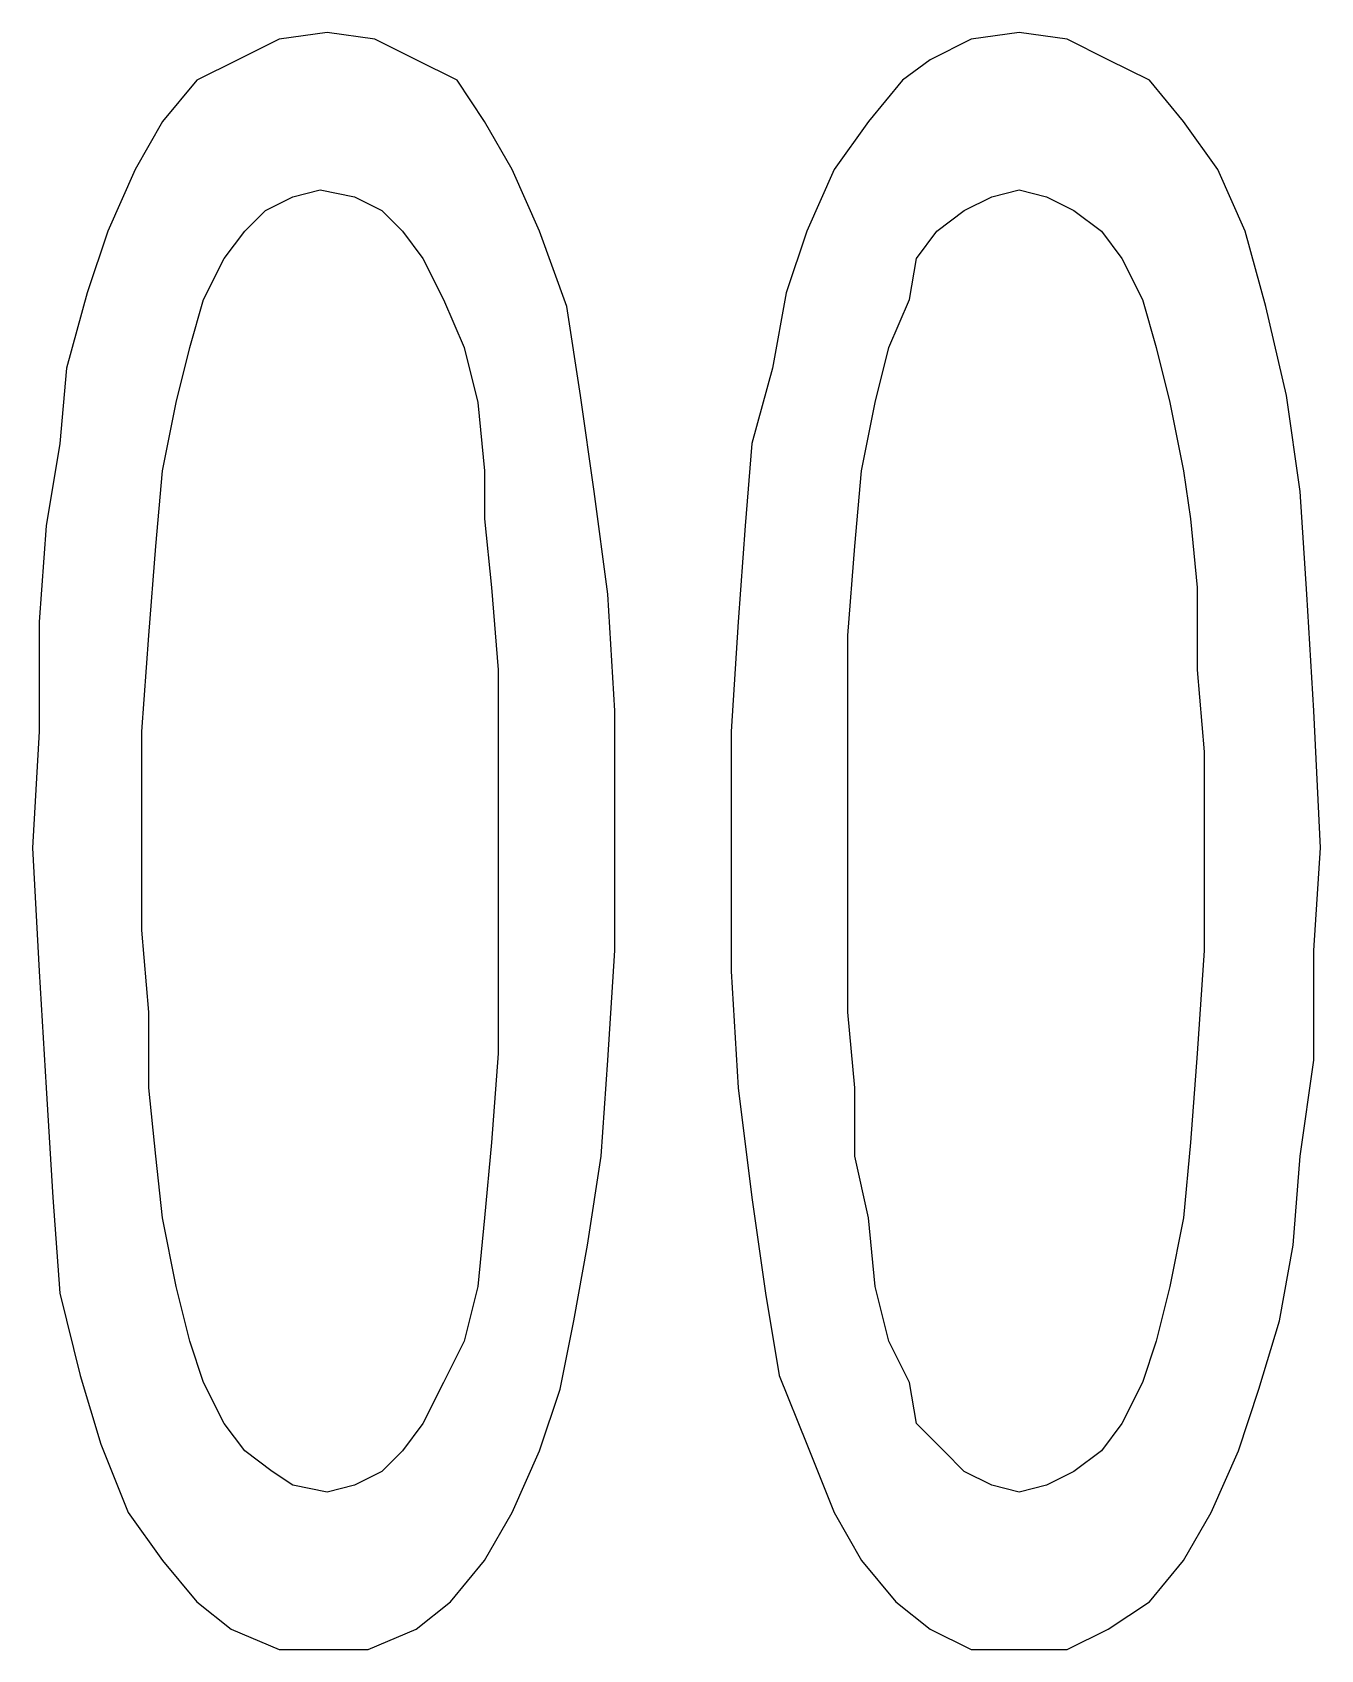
# Model space of a CAD drawing. Header units: centimetres. Extents: x -21.3 to 5.3, y 0.3 to 10.2.
# Drawn here: x -3.426 to -2.948, y 3.786 to 4.386 of the extents above; entities that cross this region are included whole.
import ezdxf

# ---------------------------------------------------------------- set-up
doc = ezdxf.new("R2010")
doc.units = ezdxf.units.CM
doc.header["$MEASUREMENT"] = 0
doc.layers.add('Layer 1', color=7, linetype='Continuous')

msp = doc.modelspace()

# ---------------------------------------------------------------- linework, layer by layer
at = {"layer": 'Layer 1', "color": 1}
for points, knots in [([(-3.3167, 4.38577), (-3.3167, 4.38577), (-3.29892, 4.38323), (-3.29892, 4.38323), (-3.29892, 4.38323), (-3.29892, 4.38323), (-3.28368, 4.37561), (-3.28368, 4.37561), (-3.28368, 4.37561), (-3.28368, 4.37561), (-3.26844, 4.36799), (-3.26844, 4.36799), (-3.26844, 4.36799), (-3.26844, 4.36799), (-3.25828, 4.35275), (-3.25828, 4.35275), (-3.25828, 4.35275), (-3.25828, 4.35275), (-3.24812, 4.33497), (-3.24812, 4.33497), (-3.24812, 4.33497), (-3.24812, 4.33497), (-3.23796, 4.31211), (-3.23796, 4.31211), (-3.23796, 4.31211), (-3.23796, 4.31211), (-3.2278, 4.28417), (-3.2278, 4.28417), (-3.2278, 4.28417), (-3.2278, 4.28417), (-3.22272, 4.25115), (-3.22272, 4.25115), (-3.22272, 4.25115), (-3.22272, 4.25115), (-3.21764, 4.21559), (-3.21764, 4.21559), (-3.21764, 4.21559), (-3.21764, 4.21559), (-3.21256, 4.17749), (-3.21256, 4.17749), (-3.21256, 4.17749), (-3.21256, 4.17749), (-3.21002, 4.13431), (-3.21002, 4.13431), (-3.21002, 4.13431), (-3.21002, 4.13431), (-3.21002, 4.08351), (-3.21002, 4.08351), (-3.21002, 4.08351), (-3.21002, 4.08351), (-3.21002, 4.08351), (-3.21002, 4.08351), (-3.21002, 4.08351), (-3.21002, 4.08351), (-3.21002, 4.04541), (-3.21002, 4.04541), (-3.21002, 4.04541), (-3.21002, 4.04541), (-3.21256, 4.00477), (-3.21256, 4.00477), (-3.21256, 4.00477), (-3.21256, 4.00477), (-3.2151, 3.96921), (-3.2151, 3.96921), (-3.2151, 3.96921), (-3.2151, 3.96921), (-3.22018, 3.93619), (-3.22018, 3.93619), (-3.22018, 3.93619), (-3.22018, 3.93619), (-3.22526, 3.90825), (-3.22526, 3.90825), (-3.22526, 3.90825), (-3.22526, 3.90825), (-3.23034, 3.88285), (-3.23034, 3.88285), (-3.23034, 3.88285), (-3.23034, 3.88285), (-3.23796, 3.85999), (-3.23796, 3.85999), (-3.23796, 3.85999), (-3.23796, 3.85999), (-3.23796, 3.85999), (-3.23796, 3.85999), (-3.23796, 3.85999), (-3.23796, 3.85999), (-3.23796, 3.85999), (-3.23796, 3.85999), (-3.23796, 3.85999), (-3.23796, 3.85999), (-3.24812, 3.83713), (-3.24812, 3.83713), (-3.24812, 3.83713), (-3.24812, 3.83713), (-3.25828, 3.81935), (-3.25828, 3.81935), (-3.25828, 3.81935), (-3.25828, 3.81935), (-3.27098, 3.80411), (-3.27098, 3.80411), (-3.27098, 3.80411), (-3.27098, 3.80411), (-3.28368, 3.79395), (-3.28368, 3.79395), (-3.28368, 3.79395), (-3.28368, 3.79395), (-3.30146, 3.78633), (-3.30146, 3.78633), (-3.30146, 3.78633), (-3.30146, 3.78633), (-3.3167, 3.78633), (-3.3167, 3.78633), (-3.3167, 3.78633), (-3.3167, 3.78633), (-3.3167, 3.78633), (-3.3167, 3.78633), (-3.3167, 3.78633), (-3.3167, 3.78633), (-3.3167, 3.78633), (-3.3167, 3.78633), (-3.3167, 3.78633), (-3.3167, 3.78633), (-3.33448, 3.78633), (-3.33448, 3.78633), (-3.33448, 3.78633), (-3.33448, 3.78633), (-3.35226, 3.79395), (-3.35226, 3.79395), (-3.35226, 3.79395), (-3.35226, 3.79395), (-3.36496, 3.80411), (-3.36496, 3.80411), (-3.36496, 3.80411), (-3.36496, 3.80411), (-3.37766, 3.81935), (-3.37766, 3.81935), (-3.37766, 3.81935), (-3.37766, 3.81935), (-3.39036, 3.83713), (-3.39036, 3.83713), (-3.39036, 3.83713), (-3.39036, 3.83713), (-3.40052, 3.86253), (-3.40052, 3.86253), (-3.40052, 3.86253), (-3.40052, 3.86253), (-3.40814, 3.88793), (-3.40814, 3.88793), (-3.40814, 3.88793), (-3.40814, 3.88793), (-3.41576, 3.91841), (-3.41576, 3.91841), (-3.41576, 3.91841), (-3.41576, 3.91841), (-3.4183, 3.95397), (-3.4183, 3.95397), (-3.4183, 3.95397), (-3.4183, 3.95397), (-3.42084, 3.99461), (-3.42084, 3.99461), (-3.42084, 3.99461), (-3.42084, 3.99461), (-3.42338, 4.03779), (-3.42338, 4.03779), (-3.42338, 4.03779), (-3.42338, 4.03779), (-3.42592, 4.08351), (-3.42592, 4.08351), (-3.42592, 4.08351), (-3.42592, 4.08351), (-3.42592, 4.08351), (-3.42592, 4.08351), (-3.42592, 4.08351), (-3.42592, 4.08351), (-3.42338, 4.12669), (-3.42338, 4.12669), (-3.42338, 4.12669), (-3.42338, 4.12669), (-3.42338, 4.16733), (-3.42338, 4.16733), (-3.42338, 4.16733), (-3.42338, 4.16733), (-3.42084, 4.20289), (-3.42084, 4.20289), (-3.42084, 4.20289), (-3.42084, 4.20289), (-3.41576, 4.23337), (-3.41576, 4.23337), (-3.41576, 4.23337), (-3.41576, 4.23337), (-3.41322, 4.26131), (-3.41322, 4.26131), (-3.41322, 4.26131), (-3.41322, 4.26131), (-3.4056, 4.28925), (-3.4056, 4.28925), (-3.4056, 4.28925), (-3.4056, 4.28925), (-3.39798, 4.31211), (-3.39798, 4.31211), (-3.39798, 4.31211), (-3.39798, 4.31211), (-3.39798, 4.31211), (-3.39798, 4.31211), (-3.39798, 4.31211), (-3.39798, 4.31211), (-3.39798, 4.31211), (-3.39798, 4.31211), (-3.39798, 4.31211), (-3.39798, 4.31211), (-3.38782, 4.33497), (-3.38782, 4.33497), (-3.38782, 4.33497), (-3.38782, 4.33497), (-3.37766, 4.35275), (-3.37766, 4.35275), (-3.37766, 4.35275), (-3.37766, 4.35275), (-3.36496, 4.36799), (-3.36496, 4.36799), (-3.36496, 4.36799), (-3.36496, 4.36799), (-3.34972, 4.37561), (-3.34972, 4.37561), (-3.34972, 4.37561), (-3.34972, 4.37561), (-3.33448, 4.38323), (-3.33448, 4.38323), (-3.33448, 4.38323), (-3.33448, 4.38323), (-3.3167, 4.38577), (-3.3167, 4.38577), (-3.3167, 4.38577), (-3.3167, 4.38577), (-3.3167, 4.38577), (-3.3167, 4.38577)], [0, 0, 0, 0, 0.016949, 0.016949, 0.016949, 0.016949, 0.033898, 0.033898, 0.033898, 0.033898, 0.050847, 0.050847, 0.050847, 0.050847, 0.067797, 0.067797, 0.067797, 0.067797, 0.084746, 0.084746, 0.084746, 0.084746, 0.101695, 0.101695, 0.101695, 0.101695, 0.118644, 0.118644, 0.118644, 0.118644, 0.135593, 0.135593, 0.135593, 0.135593, 0.152542, 0.152542, 0.152542, 0.152542, 0.169492, 0.169492, 0.169492, 0.169492, 0.186441, 0.186441, 0.186441, 0.186441, 0.20339, 0.20339, 0.20339, 0.20339, 0.220339, 0.220339, 0.220339, 0.220339, 0.237288, 0.237288, 0.237288, 0.237288, 0.254237, 0.254237, 0.254237, 0.254237, 0.271186, 0.271186, 0.271186, 0.271186, 0.288136, 0.288136, 0.288136, 0.288136, 0.305085, 0.305085, 0.305085, 0.305085, 0.322034, 0.322034, 0.322034, 0.322034, 0.338983, 0.338983, 0.338983, 0.338983, 0.355932, 0.355932, 0.355932, 0.355932, 0.372881, 0.372881, 0.372881, 0.372881, 0.389831, 0.389831, 0.389831, 0.389831, 0.40678, 0.40678, 0.40678, 0.40678, 0.423729, 0.423729, 0.423729, 0.423729, 0.440678, 0.440678, 0.440678, 0.440678, 0.457627, 0.457627, 0.457627, 0.457627, 0.474576, 0.474576, 0.474576, 0.474576, 0.491525, 0.491525, 0.491525, 0.491525, 0.508475, 0.508475, 0.508475, 0.508475, 0.525424, 0.525424, 0.525424, 0.525424, 0.542373, 0.542373, 0.542373, 0.542373, 0.559322, 0.559322, 0.559322, 0.559322, 0.576271, 0.576271, 0.576271, 0.576271, 0.59322, 0.59322, 0.59322, 0.59322, 0.610169, 0.610169, 0.610169, 0.610169, 0.627119, 0.627119, 0.627119, 0.627119, 0.644068, 0.644068, 0.644068, 0.644068, 0.661017, 0.661017, 0.661017, 0.661017, 0.677966, 0.677966, 0.677966, 0.677966, 0.694915, 0.694915, 0.694915, 0.694915, 0.711864, 0.711864, 0.711864, 0.711864, 0.728814, 0.728814, 0.728814, 0.728814, 0.745763, 0.745763, 0.745763, 0.745763, 0.762712, 0.762712, 0.762712, 0.762712, 0.779661, 0.779661, 0.779661, 0.779661, 0.79661, 0.79661, 0.79661, 0.79661, 0.813559, 0.813559, 0.813559, 0.813559, 0.830508, 0.830508, 0.830508, 0.830508, 0.847458, 0.847458, 0.847458, 0.847458, 0.864407, 0.864407, 0.864407, 0.864407, 0.881356, 0.881356, 0.881356, 0.881356, 0.898305, 0.898305, 0.898305, 0.898305, 0.915254, 0.915254, 0.915254, 0.915254, 0.932203, 0.932203, 0.932203, 0.932203, 0.949153, 0.949153, 0.949153, 0.949153, 0.966102, 0.966102, 0.966102, 0.966102, 0.983051, 0.983051, 0.983051, 0.983051, 1, 1, 1, 1]), ([(-3.06016, 4.38577), (-3.06016, 4.38577), (-3.04238, 4.38323), (-3.04238, 4.38323), (-3.04238, 4.38323), (-3.04238, 4.38323), (-3.02714, 4.37561), (-3.02714, 4.37561), (-3.02714, 4.37561), (-3.02714, 4.37561), (-3.0119, 4.36799), (-3.0119, 4.36799), (-3.0119, 4.36799), (-3.0119, 4.36799), (-2.9992, 4.35275), (-2.9992, 4.35275), (-2.9992, 4.35275), (-2.9992, 4.35275), (-2.9865, 4.33497), (-2.9865, 4.33497), (-2.9865, 4.33497), (-2.9865, 4.33497), (-2.97634, 4.31211), (-2.97634, 4.31211), (-2.97634, 4.31211), (-2.97634, 4.31211), (-2.96872, 4.28417), (-2.96872, 4.28417), (-2.96872, 4.28417), (-2.96872, 4.28417), (-2.9611, 4.25115), (-2.9611, 4.25115), (-2.9611, 4.25115), (-2.9611, 4.25115), (-2.95602, 4.21559), (-2.95602, 4.21559), (-2.95602, 4.21559), (-2.95602, 4.21559), (-2.95348, 4.17749), (-2.95348, 4.17749), (-2.95348, 4.17749), (-2.95348, 4.17749), (-2.95094, 4.13431), (-2.95094, 4.13431), (-2.95094, 4.13431), (-2.95094, 4.13431), (-2.9484, 4.08351), (-2.9484, 4.08351), (-2.9484, 4.08351), (-2.9484, 4.08351), (-2.9484, 4.08351), (-2.9484, 4.08351), (-2.9484, 4.08351), (-2.9484, 4.08351), (-2.95094, 4.04541), (-2.95094, 4.04541), (-2.95094, 4.04541), (-2.95094, 4.04541), (-2.95094, 4.00477), (-2.95094, 4.00477), (-2.95094, 4.00477), (-2.95094, 4.00477), (-2.95602, 3.96921), (-2.95602, 3.96921), (-2.95602, 3.96921), (-2.95602, 3.96921), (-2.95856, 3.93619), (-2.95856, 3.93619), (-2.95856, 3.93619), (-2.95856, 3.93619), (-2.96364, 3.90825), (-2.96364, 3.90825), (-2.96364, 3.90825), (-2.96364, 3.90825), (-2.97126, 3.88285), (-2.97126, 3.88285), (-2.97126, 3.88285), (-2.97126, 3.88285), (-2.97888, 3.85999), (-2.97888, 3.85999), (-2.97888, 3.85999), (-2.97888, 3.85999), (-2.97888, 3.85999), (-2.97888, 3.85999), (-2.97888, 3.85999), (-2.97888, 3.85999), (-2.97888, 3.85999), (-2.97888, 3.85999), (-2.97888, 3.85999), (-2.97888, 3.85999), (-2.98904, 3.83713), (-2.98904, 3.83713), (-2.98904, 3.83713), (-2.98904, 3.83713), (-2.9992, 3.81935), (-2.9992, 3.81935), (-2.9992, 3.81935), (-2.9992, 3.81935), (-3.0119, 3.80411), (-3.0119, 3.80411), (-3.0119, 3.80411), (-3.0119, 3.80411), (-3.02714, 3.79395), (-3.02714, 3.79395), (-3.02714, 3.79395), (-3.02714, 3.79395), (-3.04238, 3.78633), (-3.04238, 3.78633), (-3.04238, 3.78633), (-3.04238, 3.78633), (-3.06016, 3.78633), (-3.06016, 3.78633), (-3.06016, 3.78633), (-3.06016, 3.78633), (-3.06016, 3.78633), (-3.06016, 3.78633), (-3.06016, 3.78633), (-3.06016, 3.78633), (-3.06016, 3.78633), (-3.06016, 3.78633), (-3.06016, 3.78633), (-3.06016, 3.78633), (-3.07794, 3.78633), (-3.07794, 3.78633), (-3.07794, 3.78633), (-3.07794, 3.78633), (-3.09318, 3.79395), (-3.09318, 3.79395), (-3.09318, 3.79395), (-3.09318, 3.79395), (-3.10588, 3.80411), (-3.10588, 3.80411), (-3.10588, 3.80411), (-3.10588, 3.80411), (-3.11858, 3.81935), (-3.11858, 3.81935), (-3.11858, 3.81935), (-3.11858, 3.81935), (-3.12874, 3.83713), (-3.12874, 3.83713), (-3.12874, 3.83713), (-3.12874, 3.83713), (-3.1389, 3.86253), (-3.1389, 3.86253), (-3.1389, 3.86253), (-3.1389, 3.86253), (-3.14906, 3.88793), (-3.14906, 3.88793), (-3.14906, 3.88793), (-3.14906, 3.88793), (-3.15414, 3.91841), (-3.15414, 3.91841), (-3.15414, 3.91841), (-3.15414, 3.91841), (-3.15922, 3.95397), (-3.15922, 3.95397), (-3.15922, 3.95397), (-3.15922, 3.95397), (-3.1643, 3.99461), (-3.1643, 3.99461), (-3.1643, 3.99461), (-3.1643, 3.99461), (-3.16684, 4.03779), (-3.16684, 4.03779), (-3.16684, 4.03779), (-3.16684, 4.03779), (-3.16684, 4.08351), (-3.16684, 4.08351), (-3.16684, 4.08351), (-3.16684, 4.08351), (-3.16684, 4.08351), (-3.16684, 4.08351), (-3.16684, 4.08351), (-3.16684, 4.08351), (-3.16684, 4.12669), (-3.16684, 4.12669), (-3.16684, 4.12669), (-3.16684, 4.12669), (-3.1643, 4.16733), (-3.1643, 4.16733), (-3.1643, 4.16733), (-3.1643, 4.16733), (-3.16176, 4.20289), (-3.16176, 4.20289), (-3.16176, 4.20289), (-3.16176, 4.20289), (-3.15922, 4.23337), (-3.15922, 4.23337), (-3.15922, 4.23337), (-3.15922, 4.23337), (-3.1516, 4.26131), (-3.1516, 4.26131), (-3.1516, 4.26131), (-3.1516, 4.26131), (-3.14652, 4.28925), (-3.14652, 4.28925), (-3.14652, 4.28925), (-3.14652, 4.28925), (-3.1389, 4.31211), (-3.1389, 4.31211), (-3.1389, 4.31211), (-3.1389, 4.31211), (-3.1389, 4.31211), (-3.1389, 4.31211), (-3.1389, 4.31211), (-3.1389, 4.31211), (-3.1389, 4.31211), (-3.1389, 4.31211), (-3.1389, 4.31211), (-3.1389, 4.31211), (-3.12874, 4.33497), (-3.12874, 4.33497), (-3.12874, 4.33497), (-3.12874, 4.33497), (-3.11604, 4.35275), (-3.11604, 4.35275), (-3.11604, 4.35275), (-3.11604, 4.35275), (-3.10334, 4.36799), (-3.10334, 4.36799), (-3.10334, 4.36799), (-3.10334, 4.36799), (-3.09318, 4.37561), (-3.09318, 4.37561), (-3.09318, 4.37561), (-3.09318, 4.37561), (-3.07794, 4.38323), (-3.07794, 4.38323), (-3.07794, 4.38323), (-3.07794, 4.38323), (-3.06016, 4.38577), (-3.06016, 4.38577), (-3.06016, 4.38577), (-3.06016, 4.38577), (-3.06016, 4.38577), (-3.06016, 4.38577)], [0, 0, 0, 0, 0.016949, 0.016949, 0.016949, 0.016949, 0.033898, 0.033898, 0.033898, 0.033898, 0.050847, 0.050847, 0.050847, 0.050847, 0.067797, 0.067797, 0.067797, 0.067797, 0.084746, 0.084746, 0.084746, 0.084746, 0.101695, 0.101695, 0.101695, 0.101695, 0.118644, 0.118644, 0.118644, 0.118644, 0.135593, 0.135593, 0.135593, 0.135593, 0.152542, 0.152542, 0.152542, 0.152542, 0.169492, 0.169492, 0.169492, 0.169492, 0.186441, 0.186441, 0.186441, 0.186441, 0.20339, 0.20339, 0.20339, 0.20339, 0.220339, 0.220339, 0.220339, 0.220339, 0.237288, 0.237288, 0.237288, 0.237288, 0.254237, 0.254237, 0.254237, 0.254237, 0.271186, 0.271186, 0.271186, 0.271186, 0.288136, 0.288136, 0.288136, 0.288136, 0.305085, 0.305085, 0.305085, 0.305085, 0.322034, 0.322034, 0.322034, 0.322034, 0.338983, 0.338983, 0.338983, 0.338983, 0.355932, 0.355932, 0.355932, 0.355932, 0.372881, 0.372881, 0.372881, 0.372881, 0.389831, 0.389831, 0.389831, 0.389831, 0.40678, 0.40678, 0.40678, 0.40678, 0.423729, 0.423729, 0.423729, 0.423729, 0.440678, 0.440678, 0.440678, 0.440678, 0.457627, 0.457627, 0.457627, 0.457627, 0.474576, 0.474576, 0.474576, 0.474576, 0.491525, 0.491525, 0.491525, 0.491525, 0.508475, 0.508475, 0.508475, 0.508475, 0.525424, 0.525424, 0.525424, 0.525424, 0.542373, 0.542373, 0.542373, 0.542373, 0.559322, 0.559322, 0.559322, 0.559322, 0.576271, 0.576271, 0.576271, 0.576271, 0.59322, 0.59322, 0.59322, 0.59322, 0.610169, 0.610169, 0.610169, 0.610169, 0.627119, 0.627119, 0.627119, 0.627119, 0.644068, 0.644068, 0.644068, 0.644068, 0.661017, 0.661017, 0.661017, 0.661017, 0.677966, 0.677966, 0.677966, 0.677966, 0.694915, 0.694915, 0.694915, 0.694915, 0.711864, 0.711864, 0.711864, 0.711864, 0.728814, 0.728814, 0.728814, 0.728814, 0.745763, 0.745763, 0.745763, 0.745763, 0.762712, 0.762712, 0.762712, 0.762712, 0.779661, 0.779661, 0.779661, 0.779661, 0.79661, 0.79661, 0.79661, 0.79661, 0.813559, 0.813559, 0.813559, 0.813559, 0.830508, 0.830508, 0.830508, 0.830508, 0.847458, 0.847458, 0.847458, 0.847458, 0.864407, 0.864407, 0.864407, 0.864407, 0.881356, 0.881356, 0.881356, 0.881356, 0.898305, 0.898305, 0.898305, 0.898305, 0.915254, 0.915254, 0.915254, 0.915254, 0.932203, 0.932203, 0.932203, 0.932203, 0.949153, 0.949153, 0.949153, 0.949153, 0.966102, 0.966102, 0.966102, 0.966102, 0.983051, 0.983051, 0.983051, 0.983051, 1, 1, 1, 1]), ([(-3.3167, 3.84475), (-3.3167, 3.84475), (-3.30654, 3.84729), (-3.30654, 3.84729), (-3.30654, 3.84729), (-3.30654, 3.84729), (-3.29638, 3.85237), (-3.29638, 3.85237), (-3.29638, 3.85237), (-3.29638, 3.85237), (-3.28876, 3.85999), (-3.28876, 3.85999), (-3.28876, 3.85999), (-3.28876, 3.85999), (-3.28114, 3.87015), (-3.28114, 3.87015), (-3.28114, 3.87015), (-3.28114, 3.87015), (-3.27352, 3.88539), (-3.27352, 3.88539), (-3.27352, 3.88539), (-3.27352, 3.88539), (-3.2659, 3.90063), (-3.2659, 3.90063), (-3.2659, 3.90063), (-3.2659, 3.90063), (-3.2659, 3.90063), (-3.2659, 3.90063), (-3.2659, 3.90063), (-3.2659, 3.90063), (-3.2659, 3.90063), (-3.2659, 3.90063), (-3.2659, 3.90063), (-3.2659, 3.90063), (-3.26082, 3.92095), (-3.26082, 3.92095), (-3.26082, 3.92095), (-3.26082, 3.92095), (-3.25828, 3.94635), (-3.25828, 3.94635), (-3.25828, 3.94635), (-3.25828, 3.94635), (-3.25574, 3.97429), (-3.25574, 3.97429), (-3.25574, 3.97429), (-3.25574, 3.97429), (-3.2532, 4.00731), (-3.2532, 4.00731), (-3.2532, 4.00731), (-3.2532, 4.00731), (-3.2532, 4.04541), (-3.2532, 4.04541), (-3.2532, 4.04541), (-3.2532, 4.04541), (-3.2532, 4.08351), (-3.2532, 4.08351), (-3.2532, 4.08351), (-3.2532, 4.08351), (-3.2532, 4.08351), (-3.2532, 4.08351), (-3.2532, 4.08351), (-3.2532, 4.08351), (-3.2532, 4.08351), (-3.2532, 4.08351), (-3.2532, 4.08351), (-3.2532, 4.08351), (-3.2532, 4.11907), (-3.2532, 4.11907), (-3.2532, 4.11907), (-3.2532, 4.11907), (-3.2532, 4.14955), (-3.2532, 4.14955), (-3.2532, 4.14955), (-3.2532, 4.14955), (-3.25574, 4.18003), (-3.25574, 4.18003), (-3.25574, 4.18003), (-3.25574, 4.18003), (-3.25828, 4.20543), (-3.25828, 4.20543), (-3.25828, 4.20543), (-3.25828, 4.20543), (-3.25828, 4.22321), (-3.25828, 4.22321), (-3.25828, 4.22321), (-3.25828, 4.22321), (-3.25828, 4.22321), (-3.25828, 4.22321), (-3.25828, 4.22321), (-3.25828, 4.22321), (-3.26082, 4.24861), (-3.26082, 4.24861), (-3.26082, 4.24861), (-3.26082, 4.24861), (-3.2659, 4.26893), (-3.2659, 4.26893), (-3.2659, 4.26893), (-3.2659, 4.26893), (-3.27352, 4.28671), (-3.27352, 4.28671), (-3.27352, 4.28671), (-3.27352, 4.28671), (-3.28114, 4.30195), (-3.28114, 4.30195), (-3.28114, 4.30195), (-3.28114, 4.30195), (-3.28114, 4.30195), (-3.28114, 4.30195), (-3.28114, 4.30195), (-3.28114, 4.30195), (-3.28876, 4.31211), (-3.28876, 4.31211), (-3.28876, 4.31211), (-3.28876, 4.31211), (-3.29638, 4.31973), (-3.29638, 4.31973), (-3.29638, 4.31973), (-3.29638, 4.31973), (-3.30654, 4.32481), (-3.30654, 4.32481), (-3.30654, 4.32481), (-3.30654, 4.32481), (-3.31924, 4.32735), (-3.31924, 4.32735), (-3.31924, 4.32735), (-3.31924, 4.32735), (-3.31924, 4.32735), (-3.31924, 4.32735), (-3.31924, 4.32735), (-3.31924, 4.32735), (-3.3294, 4.32481), (-3.3294, 4.32481), (-3.3294, 4.32481), (-3.3294, 4.32481), (-3.33956, 4.31973), (-3.33956, 4.31973), (-3.33956, 4.31973), (-3.33956, 4.31973), (-3.34718, 4.31211), (-3.34718, 4.31211), (-3.34718, 4.31211), (-3.34718, 4.31211), (-3.3548, 4.30195), (-3.3548, 4.30195), (-3.3548, 4.30195), (-3.3548, 4.30195), (-3.36242, 4.28671), (-3.36242, 4.28671), (-3.36242, 4.28671), (-3.36242, 4.28671), (-3.3675, 4.26893), (-3.3675, 4.26893), (-3.3675, 4.26893), (-3.3675, 4.26893), (-3.3675, 4.26893), (-3.3675, 4.26893), (-3.3675, 4.26893), (-3.3675, 4.26893), (-3.3675, 4.26893), (-3.3675, 4.26893), (-3.3675, 4.26893), (-3.3675, 4.26893), (-3.37258, 4.24861), (-3.37258, 4.24861), (-3.37258, 4.24861), (-3.37258, 4.24861), (-3.37766, 4.22321), (-3.37766, 4.22321), (-3.37766, 4.22321), (-3.37766, 4.22321), (-3.3802, 4.19527), (-3.3802, 4.19527), (-3.3802, 4.19527), (-3.3802, 4.19527), (-3.38274, 4.16225), (-3.38274, 4.16225), (-3.38274, 4.16225), (-3.38274, 4.16225), (-3.38528, 4.12669), (-3.38528, 4.12669), (-3.38528, 4.12669), (-3.38528, 4.12669), (-3.38528, 4.08351), (-3.38528, 4.08351), (-3.38528, 4.08351), (-3.38528, 4.08351), (-3.38528, 4.08351), (-3.38528, 4.08351), (-3.38528, 4.08351), (-3.38528, 4.08351), (-3.38528, 4.08351), (-3.38528, 4.08351), (-3.38528, 4.08351), (-3.38528, 4.08351), (-3.38528, 4.05303), (-3.38528, 4.05303), (-3.38528, 4.05303), (-3.38528, 4.05303), (-3.38274, 4.02255), (-3.38274, 4.02255), (-3.38274, 4.02255), (-3.38274, 4.02255), (-3.38274, 3.99461), (-3.38274, 3.99461), (-3.38274, 3.99461), (-3.38274, 3.99461), (-3.3802, 3.96921), (-3.3802, 3.96921), (-3.3802, 3.96921), (-3.3802, 3.96921), (-3.37766, 3.94635), (-3.37766, 3.94635), (-3.37766, 3.94635), (-3.37766, 3.94635), (-3.37766, 3.94635), (-3.37766, 3.94635), (-3.37766, 3.94635), (-3.37766, 3.94635), (-3.37258, 3.92095), (-3.37258, 3.92095), (-3.37258, 3.92095), (-3.37258, 3.92095), (-3.3675, 3.90063), (-3.3675, 3.90063), (-3.3675, 3.90063), (-3.3675, 3.90063), (-3.36242, 3.88539), (-3.36242, 3.88539), (-3.36242, 3.88539), (-3.36242, 3.88539), (-3.3548, 3.87015), (-3.3548, 3.87015), (-3.3548, 3.87015), (-3.3548, 3.87015), (-3.3548, 3.87015), (-3.3548, 3.87015), (-3.3548, 3.87015), (-3.3548, 3.87015), (-3.34718, 3.85999), (-3.34718, 3.85999), (-3.34718, 3.85999), (-3.34718, 3.85999), (-3.33702, 3.85237), (-3.33702, 3.85237), (-3.33702, 3.85237), (-3.33702, 3.85237), (-3.3294, 3.84729), (-3.3294, 3.84729), (-3.3294, 3.84729), (-3.3294, 3.84729), (-3.3167, 3.84475), (-3.3167, 3.84475)], [0, 0, 0, 0, 0.015873, 0.015873, 0.015873, 0.015873, 0.031746, 0.031746, 0.031746, 0.031746, 0.047619, 0.047619, 0.047619, 0.047619, 0.063492, 0.063492, 0.063492, 0.063492, 0.079365, 0.079365, 0.079365, 0.079365, 0.095238, 0.095238, 0.095238, 0.095238, 0.111111, 0.111111, 0.111111, 0.111111, 0.126984, 0.126984, 0.126984, 0.126984, 0.142857, 0.142857, 0.142857, 0.142857, 0.15873, 0.15873, 0.15873, 0.15873, 0.174603, 0.174603, 0.174603, 0.174603, 0.190476, 0.190476, 0.190476, 0.190476, 0.206349, 0.206349, 0.206349, 0.206349, 0.222222, 0.222222, 0.222222, 0.222222, 0.238095, 0.238095, 0.238095, 0.238095, 0.253968, 0.253968, 0.253968, 0.253968, 0.269841, 0.269841, 0.269841, 0.269841, 0.285714, 0.285714, 0.285714, 0.285714, 0.301587, 0.301587, 0.301587, 0.301587, 0.31746, 0.31746, 0.31746, 0.31746, 0.333333, 0.333333, 0.333333, 0.333333, 0.349206, 0.349206, 0.349206, 0.349206, 0.365079, 0.365079, 0.365079, 0.365079, 0.380952, 0.380952, 0.380952, 0.380952, 0.396825, 0.396825, 0.396825, 0.396825, 0.412698, 0.412698, 0.412698, 0.412698, 0.428571, 0.428571, 0.428571, 0.428571, 0.444444, 0.444444, 0.444444, 0.444444, 0.460317, 0.460317, 0.460317, 0.460317, 0.47619, 0.47619, 0.47619, 0.47619, 0.492063, 0.492063, 0.492063, 0.492063, 0.507937, 0.507937, 0.507937, 0.507937, 0.52381, 0.52381, 0.52381, 0.52381, 0.539683, 0.539683, 0.539683, 0.539683, 0.555556, 0.555556, 0.555556, 0.555556, 0.571429, 0.571429, 0.571429, 0.571429, 0.587302, 0.587302, 0.587302, 0.587302, 0.603175, 0.603175, 0.603175, 0.603175, 0.619048, 0.619048, 0.619048, 0.619048, 0.634921, 0.634921, 0.634921, 0.634921, 0.650794, 0.650794, 0.650794, 0.650794, 0.666667, 0.666667, 0.666667, 0.666667, 0.68254, 0.68254, 0.68254, 0.68254, 0.698413, 0.698413, 0.698413, 0.698413, 0.714286, 0.714286, 0.714286, 0.714286, 0.730159, 0.730159, 0.730159, 0.730159, 0.746032, 0.746032, 0.746032, 0.746032, 0.761905, 0.761905, 0.761905, 0.761905, 0.777778, 0.777778, 0.777778, 0.777778, 0.793651, 0.793651, 0.793651, 0.793651, 0.809524, 0.809524, 0.809524, 0.809524, 0.825397, 0.825397, 0.825397, 0.825397, 0.84127, 0.84127, 0.84127, 0.84127, 0.857143, 0.857143, 0.857143, 0.857143, 0.873016, 0.873016, 0.873016, 0.873016, 0.888889, 0.888889, 0.888889, 0.888889, 0.904762, 0.904762, 0.904762, 0.904762, 0.920635, 0.920635, 0.920635, 0.920635, 0.936508, 0.936508, 0.936508, 0.936508, 0.952381, 0.952381, 0.952381, 0.952381, 0.968254, 0.968254, 0.968254, 0.968254, 0.984127, 0.984127, 0.984127, 0.984127, 1, 1, 1, 1]), ([(-3.06016, 3.84475), (-3.06016, 3.84475), (-3.05, 3.84729), (-3.05, 3.84729), (-3.05, 3.84729), (-3.05, 3.84729), (-3.03984, 3.85237), (-3.03984, 3.85237), (-3.03984, 3.85237), (-3.03984, 3.85237), (-3.02968, 3.85999), (-3.02968, 3.85999), (-3.02968, 3.85999), (-3.02968, 3.85999), (-3.02206, 3.87015), (-3.02206, 3.87015), (-3.02206, 3.87015), (-3.02206, 3.87015), (-3.01444, 3.88539), (-3.01444, 3.88539), (-3.01444, 3.88539), (-3.01444, 3.88539), (-3.00936, 3.90063), (-3.00936, 3.90063), (-3.00936, 3.90063), (-3.00936, 3.90063), (-3.00936, 3.90063), (-3.00936, 3.90063), (-3.00936, 3.90063), (-3.00936, 3.90063), (-3.00936, 3.90063), (-3.00936, 3.90063), (-3.00936, 3.90063), (-3.00936, 3.90063), (-3.00428, 3.92095), (-3.00428, 3.92095), (-3.00428, 3.92095), (-3.00428, 3.92095), (-2.9992, 3.94635), (-2.9992, 3.94635), (-2.9992, 3.94635), (-2.9992, 3.94635), (-2.99666, 3.97429), (-2.99666, 3.97429), (-2.99666, 3.97429), (-2.99666, 3.97429), (-2.99412, 4.00731), (-2.99412, 4.00731), (-2.99412, 4.00731), (-2.99412, 4.00731), (-2.99158, 4.04541), (-2.99158, 4.04541), (-2.99158, 4.04541), (-2.99158, 4.04541), (-2.99158, 4.08351), (-2.99158, 4.08351), (-2.99158, 4.08351), (-2.99158, 4.08351), (-2.99158, 4.08351), (-2.99158, 4.08351), (-2.99158, 4.08351), (-2.99158, 4.08351), (-2.99158, 4.08351), (-2.99158, 4.08351), (-2.99158, 4.08351), (-2.99158, 4.08351), (-2.99158, 4.11907), (-2.99158, 4.11907), (-2.99158, 4.11907), (-2.99158, 4.11907), (-2.99412, 4.14955), (-2.99412, 4.14955), (-2.99412, 4.14955), (-2.99412, 4.14955), (-2.99412, 4.18003), (-2.99412, 4.18003), (-2.99412, 4.18003), (-2.99412, 4.18003), (-2.99666, 4.20543), (-2.99666, 4.20543), (-2.99666, 4.20543), (-2.99666, 4.20543), (-2.9992, 4.22321), (-2.9992, 4.22321), (-2.9992, 4.22321), (-2.9992, 4.22321), (-2.9992, 4.22321), (-2.9992, 4.22321), (-2.9992, 4.22321), (-2.9992, 4.22321), (-3.00428, 4.24861), (-3.00428, 4.24861), (-3.00428, 4.24861), (-3.00428, 4.24861), (-3.00936, 4.26893), (-3.00936, 4.26893), (-3.00936, 4.26893), (-3.00936, 4.26893), (-3.01444, 4.28671), (-3.01444, 4.28671), (-3.01444, 4.28671), (-3.01444, 4.28671), (-3.02206, 4.30195), (-3.02206, 4.30195), (-3.02206, 4.30195), (-3.02206, 4.30195), (-3.02206, 4.30195), (-3.02206, 4.30195), (-3.02206, 4.30195), (-3.02206, 4.30195), (-3.02968, 4.31211), (-3.02968, 4.31211), (-3.02968, 4.31211), (-3.02968, 4.31211), (-3.03984, 4.31973), (-3.03984, 4.31973), (-3.03984, 4.31973), (-3.03984, 4.31973), (-3.05, 4.32481), (-3.05, 4.32481), (-3.05, 4.32481), (-3.05, 4.32481), (-3.06016, 4.32735), (-3.06016, 4.32735), (-3.06016, 4.32735), (-3.06016, 4.32735), (-3.06016, 4.32735), (-3.06016, 4.32735), (-3.06016, 4.32735), (-3.06016, 4.32735), (-3.07032, 4.32481), (-3.07032, 4.32481), (-3.07032, 4.32481), (-3.07032, 4.32481), (-3.08048, 4.31973), (-3.08048, 4.31973), (-3.08048, 4.31973), (-3.08048, 4.31973), (-3.09064, 4.31211), (-3.09064, 4.31211), (-3.09064, 4.31211), (-3.09064, 4.31211), (-3.09826, 4.30195), (-3.09826, 4.30195), (-3.09826, 4.30195), (-3.09826, 4.30195), (-3.1008, 4.28671), (-3.1008, 4.28671), (-3.1008, 4.28671), (-3.1008, 4.28671), (-3.10842, 4.26893), (-3.10842, 4.26893), (-3.10842, 4.26893), (-3.10842, 4.26893), (-3.10842, 4.26893), (-3.10842, 4.26893), (-3.10842, 4.26893), (-3.10842, 4.26893), (-3.10842, 4.26893), (-3.10842, 4.26893), (-3.10842, 4.26893), (-3.10842, 4.26893), (-3.1135, 4.24861), (-3.1135, 4.24861), (-3.1135, 4.24861), (-3.1135, 4.24861), (-3.11858, 4.22321), (-3.11858, 4.22321), (-3.11858, 4.22321), (-3.11858, 4.22321), (-3.12112, 4.19527), (-3.12112, 4.19527), (-3.12112, 4.19527), (-3.12112, 4.19527), (-3.12366, 4.16225), (-3.12366, 4.16225), (-3.12366, 4.16225), (-3.12366, 4.16225), (-3.12366, 4.12669), (-3.12366, 4.12669), (-3.12366, 4.12669), (-3.12366, 4.12669), (-3.12366, 4.08351), (-3.12366, 4.08351), (-3.12366, 4.08351), (-3.12366, 4.08351), (-3.12366, 4.08351), (-3.12366, 4.08351), (-3.12366, 4.08351), (-3.12366, 4.08351), (-3.12366, 4.08351), (-3.12366, 4.08351), (-3.12366, 4.08351), (-3.12366, 4.08351), (-3.12366, 4.05303), (-3.12366, 4.05303), (-3.12366, 4.05303), (-3.12366, 4.05303), (-3.12366, 4.02255), (-3.12366, 4.02255), (-3.12366, 4.02255), (-3.12366, 4.02255), (-3.12112, 3.99461), (-3.12112, 3.99461), (-3.12112, 3.99461), (-3.12112, 3.99461), (-3.12112, 3.96921), (-3.12112, 3.96921), (-3.12112, 3.96921), (-3.12112, 3.96921), (-3.11604, 3.94635), (-3.11604, 3.94635), (-3.11604, 3.94635), (-3.11604, 3.94635), (-3.11604, 3.94635), (-3.11604, 3.94635), (-3.11604, 3.94635), (-3.11604, 3.94635), (-3.1135, 3.92095), (-3.1135, 3.92095), (-3.1135, 3.92095), (-3.1135, 3.92095), (-3.10842, 3.90063), (-3.10842, 3.90063), (-3.10842, 3.90063), (-3.10842, 3.90063), (-3.1008, 3.88539), (-3.1008, 3.88539), (-3.1008, 3.88539), (-3.1008, 3.88539), (-3.09826, 3.87015), (-3.09826, 3.87015), (-3.09826, 3.87015), (-3.09826, 3.87015), (-3.09826, 3.87015), (-3.09826, 3.87015), (-3.09826, 3.87015), (-3.09826, 3.87015), (-3.0881, 3.85999), (-3.0881, 3.85999), (-3.0881, 3.85999), (-3.0881, 3.85999), (-3.08048, 3.85237), (-3.08048, 3.85237), (-3.08048, 3.85237), (-3.08048, 3.85237), (-3.07032, 3.84729), (-3.07032, 3.84729), (-3.07032, 3.84729), (-3.07032, 3.84729), (-3.06016, 3.84475), (-3.06016, 3.84475)], [0, 0, 0, 0, 0.015873, 0.015873, 0.015873, 0.015873, 0.031746, 0.031746, 0.031746, 0.031746, 0.047619, 0.047619, 0.047619, 0.047619, 0.063492, 0.063492, 0.063492, 0.063492, 0.079365, 0.079365, 0.079365, 0.079365, 0.095238, 0.095238, 0.095238, 0.095238, 0.111111, 0.111111, 0.111111, 0.111111, 0.126984, 0.126984, 0.126984, 0.126984, 0.142857, 0.142857, 0.142857, 0.142857, 0.15873, 0.15873, 0.15873, 0.15873, 0.174603, 0.174603, 0.174603, 0.174603, 0.190476, 0.190476, 0.190476, 0.190476, 0.206349, 0.206349, 0.206349, 0.206349, 0.222222, 0.222222, 0.222222, 0.222222, 0.238095, 0.238095, 0.238095, 0.238095, 0.253968, 0.253968, 0.253968, 0.253968, 0.269841, 0.269841, 0.269841, 0.269841, 0.285714, 0.285714, 0.285714, 0.285714, 0.301587, 0.301587, 0.301587, 0.301587, 0.31746, 0.31746, 0.31746, 0.31746, 0.333333, 0.333333, 0.333333, 0.333333, 0.349206, 0.349206, 0.349206, 0.349206, 0.365079, 0.365079, 0.365079, 0.365079, 0.380952, 0.380952, 0.380952, 0.380952, 0.396825, 0.396825, 0.396825, 0.396825, 0.412698, 0.412698, 0.412698, 0.412698, 0.428571, 0.428571, 0.428571, 0.428571, 0.444444, 0.444444, 0.444444, 0.444444, 0.460317, 0.460317, 0.460317, 0.460317, 0.47619, 0.47619, 0.47619, 0.47619, 0.492063, 0.492063, 0.492063, 0.492063, 0.507937, 0.507937, 0.507937, 0.507937, 0.52381, 0.52381, 0.52381, 0.52381, 0.539683, 0.539683, 0.539683, 0.539683, 0.555556, 0.555556, 0.555556, 0.555556, 0.571429, 0.571429, 0.571429, 0.571429, 0.587302, 0.587302, 0.587302, 0.587302, 0.603175, 0.603175, 0.603175, 0.603175, 0.619048, 0.619048, 0.619048, 0.619048, 0.634921, 0.634921, 0.634921, 0.634921, 0.650794, 0.650794, 0.650794, 0.650794, 0.666667, 0.666667, 0.666667, 0.666667, 0.68254, 0.68254, 0.68254, 0.68254, 0.698413, 0.698413, 0.698413, 0.698413, 0.714286, 0.714286, 0.714286, 0.714286, 0.730159, 0.730159, 0.730159, 0.730159, 0.746032, 0.746032, 0.746032, 0.746032, 0.761905, 0.761905, 0.761905, 0.761905, 0.777778, 0.777778, 0.777778, 0.777778, 0.793651, 0.793651, 0.793651, 0.793651, 0.809524, 0.809524, 0.809524, 0.809524, 0.825397, 0.825397, 0.825397, 0.825397, 0.84127, 0.84127, 0.84127, 0.84127, 0.857143, 0.857143, 0.857143, 0.857143, 0.873016, 0.873016, 0.873016, 0.873016, 0.888889, 0.888889, 0.888889, 0.888889, 0.904762, 0.904762, 0.904762, 0.904762, 0.920635, 0.920635, 0.920635, 0.920635, 0.936508, 0.936508, 0.936508, 0.936508, 0.952381, 0.952381, 0.952381, 0.952381, 0.968254, 0.968254, 0.968254, 0.968254, 0.984127, 0.984127, 0.984127, 0.984127, 1, 1, 1, 1])]:
    msp.add_open_spline(points, degree=3, knots=knots, dxfattribs=at)

doc.saveas('drawing.dxf')
